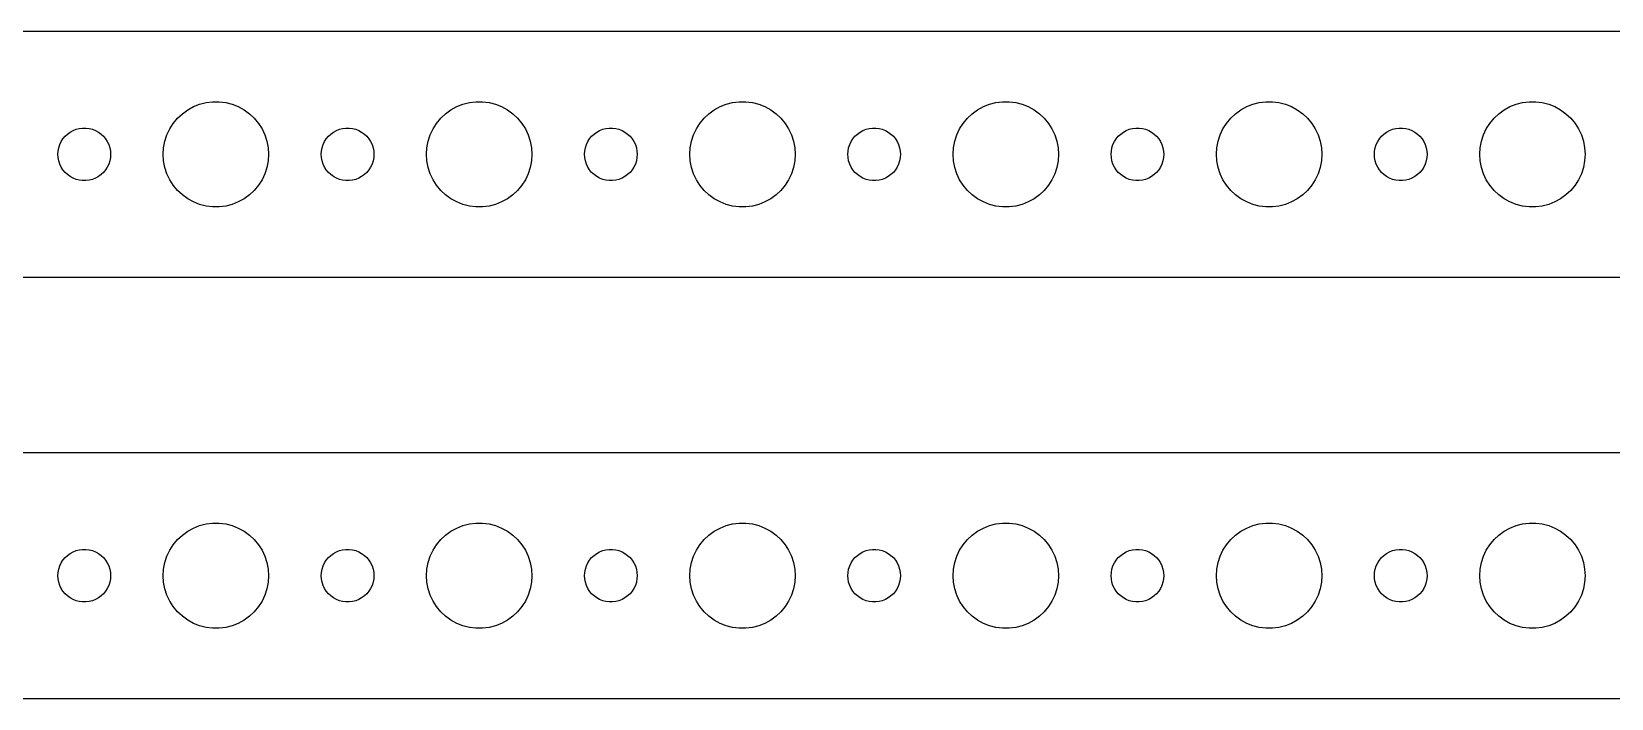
# Model space of a CAD drawing. Header units: metres. Extents: x -180 to 180, y 17 to 55.
# Drawn here: x -3 to 87, y 17 to 55 of the extents above; entities that cross this region are included whole.
import ezdxf

# ---------------------------------------------------------------- set-up
doc = ezdxf.new("R2010")
doc.units = ezdxf.units.M

msp = doc.modelspace()

# ---------------------------------------------------------------- linework, layer by layer
for p, q in [((174.814, 54.9901), (-174.814, 54.9901)), ((5.58772, 50.3115), (5.89252, 50.533)), ((5.89252, 50.533), (6.22266, 50.7145)), ((6.22266, 50.7145), (6.57294, 50.8532)), ((6.57294, 50.8532), (6.93785, 50.9469)), ((6.93785, 50.9469), (7.31161, 50.9941)), ((7.31161, 50.9941), (7.68837, 50.9941)), ((7.68837, 50.9941), (8.06213, 50.9469)), ((8.06213, 50.9469), (8.42705, 50.8532)), ((8.42705, 50.8532), (8.77733, 50.7145)), ((8.77733, 50.7145), (9.10747, 50.533)), ((9.10747, 50.533), (9.41226, 50.3115)), ((20.5877, 50.3115), (20.8925, 50.533)), ((20.8925, 50.533), (21.2227, 50.7145)), ((21.2227, 50.7145), (21.5729, 50.8532)), ((21.5729, 50.8532), (21.9379, 50.9469)), ((21.9379, 50.9469), (22.3116, 50.9941)), ((22.3116, 50.9941), (22.6884, 50.9941)), ((22.6884, 50.9941), (23.0621, 50.9469)), ((23.0621, 50.9469), (23.427, 50.8532)), ((23.427, 50.8532), (23.7773, 50.7145)), ((23.7773, 50.7145), (24.1075, 50.533)), ((24.1075, 50.533), (24.4123, 50.3115)), ((35.5877, 50.3115), (35.8925, 50.533)), ((35.8925, 50.533), (36.2227, 50.7145)), ((36.2227, 50.7145), (36.5729, 50.8532)), ((36.5729, 50.8532), (36.9379, 50.9469)), ((36.9379, 50.9469), (37.3116, 50.9941)), ((37.3116, 50.9941), (37.6884, 50.9941)), ((37.6884, 50.9941), (38.0621, 50.9469)), ((38.0621, 50.9469), (38.427, 50.8532)), ((38.427, 50.8532), (38.7773, 50.7145)), ((38.7773, 50.7145), (39.1075, 50.533)), ((39.1075, 50.533), (39.4123, 50.3115)), ((50.5877, 50.3115), (50.8925, 50.533)), ((50.8925, 50.533), (51.2227, 50.7145)), ((51.2227, 50.7145), (51.5729, 50.8532)), ((51.5729, 50.8532), (51.9379, 50.9469)), ((51.9379, 50.9469), (52.3116, 50.9941)), ((52.3116, 50.9941), (52.6884, 50.9941)), ((52.6884, 50.9941), (53.0621, 50.9469)), ((53.0621, 50.9469), (53.427, 50.8532)), ((53.427, 50.8532), (53.7773, 50.7145)), ((53.7773, 50.7145), (54.1075, 50.533)), ((54.1075, 50.533), (54.4123, 50.3115)), ((65.5877, 50.3115), (65.8925, 50.533)), ((65.8925, 50.533), (66.2227, 50.7145)), ((66.2227, 50.7145), (66.573, 50.8532)), ((66.573, 50.8532), (66.9379, 50.9469)), ((66.9379, 50.9469), (67.3116, 50.9941)), ((67.3116, 50.9941), (67.6884, 50.9941)), ((67.6884, 50.9941), (68.0621, 50.9469)), ((68.0621, 50.9469), (68.427, 50.8532)), ((68.427, 50.8532), (68.7773, 50.7145)), ((68.7773, 50.7145), (69.1075, 50.533)), ((69.1075, 50.533), (69.4123, 50.3115)), ((80.5877, 50.3115), (80.8925, 50.533)), ((80.8925, 50.533), (81.2227, 50.7145)), ((81.2227, 50.7145), (81.573, 50.8532)), ((81.573, 50.8532), (81.9379, 50.9469)), ((81.9379, 50.9469), (82.3116, 50.9941)), ((82.3116, 50.9941), (82.6884, 50.9941)), ((82.6884, 50.9941), (83.0621, 50.9469)), ((83.0621, 50.9469), (83.427, 50.8532)), ((83.427, 50.8532), (83.7773, 50.7145)), ((83.7773, 50.7145), (84.1075, 50.533)), ((84.1075, 50.533), (84.4123, 50.3115)), ((4.87108, 49.4453), (5.07294, 49.7634)), ((5.07294, 49.7634), (5.31308, 50.0536)), ((5.31308, 50.0536), (5.58772, 50.3115)), ((9.41226, 50.3115), (9.6869, 50.0536)), ((9.6869, 50.0536), (9.92705, 49.7634)), ((9.92705, 49.7634), (10.1289, 49.4453)), ((19.8711, 49.4453), (20.0729, 49.7634)), ((20.0729, 49.7634), (20.3131, 50.0536)), ((20.3131, 50.0536), (20.5877, 50.3115)), ((24.4123, 50.3115), (24.6869, 50.0536)), ((24.6869, 50.0536), (24.927, 49.7634)), ((24.927, 49.7634), (25.1289, 49.4453)), ((34.8711, 49.4453), (35.0729, 49.7634)), ((35.0729, 49.7634), (35.3131, 50.0536)), ((35.3131, 50.0536), (35.5877, 50.3115)), ((39.4123, 50.3115), (39.6869, 50.0536)), ((39.6869, 50.0536), (39.927, 49.7634)), ((39.927, 49.7634), (40.1289, 49.4453)), ((49.8711, 49.4453), (50.0729, 49.7634)), ((50.0729, 49.7634), (50.3131, 50.0536)), ((50.3131, 50.0536), (50.5877, 50.3115)), ((54.4123, 50.3115), (54.6869, 50.0536)), ((54.6869, 50.0536), (54.927, 49.7634)), ((54.927, 49.7634), (55.1289, 49.4453)), ((64.8711, 49.4453), (65.073, 49.7634)), ((65.073, 49.7634), (65.3131, 50.0536)), ((65.3131, 50.0536), (65.5877, 50.3115)), ((69.4123, 50.3115), (69.6869, 50.0536)), ((69.6869, 50.0536), (69.927, 49.7634)), ((69.927, 49.7634), (70.1289, 49.4453)), ((79.8711, 49.4453), (80.073, 49.7634)), ((80.073, 49.7634), (80.3131, 50.0536)), ((80.3131, 50.0536), (80.5877, 50.3115)), ((84.4123, 50.3115), (84.6869, 50.0536)), ((84.6869, 50.0536), (84.927, 49.7634)), ((84.927, 49.7634), (85.1289, 49.4453)), ((-1.39465, 48.5522), (-1.31445, 48.7226)), ((-1.31445, 48.7226), (-1.21352, 48.8817)), ((-1.21352, 48.8817), (-1.09344, 49.0268)), ((-1.09344, 49.0268), (-0.95613, 49.1558)), ((-0.95613, 49.1558), (-0.80373, 49.2665)), ((-0.80373, 49.2665), (-0.63866, 49.3572)), ((-0.63866, 49.3572), (-0.46352, 49.4266)), ((-0.46352, 49.4266), (-0.28107, 49.4734)), ((-0.28107, 49.4734), (-0.09418, 49.497)), ((-0.09418, 49.497), (0.09418, 49.497)), ((0.09418, 49.497), (0.28107, 49.4734)), ((0.28107, 49.4734), (0.46352, 49.4266)), ((0.46352, 49.4266), (0.63866, 49.3572)), ((0.63866, 49.3572), (0.80373, 49.2665)), ((0.80373, 49.2665), (0.95613, 49.1558)), ((0.95613, 49.1558), (1.09344, 49.0268)), ((1.09344, 49.0268), (1.21352, 48.8817)), ((1.21352, 48.8817), (1.31445, 48.7226)), ((1.31445, 48.7226), (1.39465, 48.5522)), ((4.52365, 48.376), (4.59424, 48.7461)), ((4.59424, 48.7461), (4.71066, 49.1044)), ((4.71066, 49.1044), (4.87108, 49.4453)), ((10.1289, 49.4453), (10.2893, 49.1044)), ((10.2893, 49.1044), (10.4057, 48.7461)), ((10.4057, 48.7461), (10.4763, 48.376)), ((13.6053, 48.5522), (13.6855, 48.7226)), ((13.6855, 48.7226), (13.7865, 48.8817)), ((13.7865, 48.8817), (13.9065, 49.0268)), ((13.9065, 49.0268), (14.0439, 49.1558)), ((14.0439, 49.1558), (14.1963, 49.2665)), ((14.1963, 49.2665), (14.3613, 49.3572)), ((14.3613, 49.3572), (14.5365, 49.4266)), ((14.5365, 49.4266), (14.7189, 49.4734)), ((14.7189, 49.4734), (14.9058, 49.497)), ((14.9058, 49.497), (15.0942, 49.497)), ((15.0942, 49.497), (15.2811, 49.4734)), ((15.2811, 49.4734), (15.4635, 49.4266)), ((15.4635, 49.4266), (15.6387, 49.3572)), ((15.6387, 49.3572), (15.8037, 49.2665)), ((15.8037, 49.2665), (15.9561, 49.1558)), ((15.9561, 49.1558), (16.0934, 49.0268)), ((16.0934, 49.0268), (16.2135, 48.8817)), ((16.2135, 48.8817), (16.3145, 48.7226)), ((16.3145, 48.7226), (16.3947, 48.5522)), ((19.5237, 48.376), (19.5942, 48.7461)), ((19.5942, 48.7461), (19.7107, 49.1044)), ((19.7107, 49.1044), (19.8711, 49.4453)), ((25.1289, 49.4453), (25.2893, 49.1044)), ((25.2893, 49.1044), (25.4057, 48.7461)), ((25.4057, 48.7461), (25.4763, 48.376)), ((28.6053, 48.5522), (28.6855, 48.7226)), ((28.6855, 48.7226), (28.7865, 48.8817)), ((28.7865, 48.8817), (28.9065, 49.0268)), ((28.9065, 49.0268), (29.0439, 49.1558)), ((29.0439, 49.1558), (29.1963, 49.2665)), ((29.1963, 49.2665), (29.3613, 49.3572)), ((29.3613, 49.3572), (29.5365, 49.4266)), ((29.5365, 49.4266), (29.7189, 49.4734)), ((29.7189, 49.4734), (29.9058, 49.497)), ((29.9058, 49.497), (30.0942, 49.497)), ((30.0942, 49.497), (30.2811, 49.4734)), ((30.2811, 49.4734), (30.4635, 49.4266)), ((30.4635, 49.4266), (30.6387, 49.3572)), ((30.6387, 49.3572), (30.8037, 49.2665)), ((30.8037, 49.2665), (30.9561, 49.1558)), ((30.9561, 49.1558), (31.0934, 49.0268)), ((31.0934, 49.0268), (31.2135, 48.8817)), ((31.2135, 48.8817), (31.3145, 48.7226)), ((31.3145, 48.7226), (31.3947, 48.5522)), ((34.5237, 48.376), (34.5942, 48.7461)), ((34.5942, 48.7461), (34.7107, 49.1044)), ((34.7107, 49.1044), (34.8711, 49.4453)), ((40.1289, 49.4453), (40.2893, 49.1044)), ((40.2893, 49.1044), (40.4057, 48.7461)), ((40.4057, 48.7461), (40.4763, 48.376)), ((43.6053, 48.5522), (43.6855, 48.7226)), ((43.6855, 48.7226), (43.7865, 48.8817)), ((43.7865, 48.8817), (43.9065, 49.0268)), ((43.9065, 49.0268), (44.0439, 49.1558)), ((44.0439, 49.1558), (44.1963, 49.2665)), ((44.1963, 49.2665), (44.3613, 49.3572)), ((44.3613, 49.3572), (44.5365, 49.4266)), ((44.5365, 49.4266), (44.7189, 49.4734)), ((44.7189, 49.4734), (44.9058, 49.497)), ((44.9058, 49.497), (45.0942, 49.497)), ((45.0942, 49.497), (45.2811, 49.4734)), ((45.2811, 49.4734), (45.4635, 49.4266)), ((45.4635, 49.4266), (45.6387, 49.3572)), ((45.6387, 49.3572), (45.8037, 49.2665)), ((45.8037, 49.2665), (45.9561, 49.1558)), ((45.9561, 49.1558), (46.0934, 49.0268)), ((46.0934, 49.0268), (46.2135, 48.8817)), ((46.2135, 48.8817), (46.3145, 48.7226)), ((46.3145, 48.7226), (46.3947, 48.5522)), ((49.5237, 48.376), (49.5942, 48.7461)), ((49.5942, 48.7461), (49.7107, 49.1044)), ((49.7107, 49.1044), (49.8711, 49.4453)), ((55.1289, 49.4453), (55.2893, 49.1044)), ((55.2893, 49.1044), (55.4057, 48.7461)), ((55.4057, 48.7461), (55.4763, 48.376)), ((58.6053, 48.5522), (58.6855, 48.7226)), ((58.6855, 48.7226), (58.7865, 48.8817)), ((58.7865, 48.8817), (58.9065, 49.0268)), ((58.9065, 49.0268), (59.0439, 49.1558)), ((59.0439, 49.1558), (59.1963, 49.2665)), ((59.1963, 49.2665), (59.3613, 49.3572)), ((59.3613, 49.3572), (59.5365, 49.4266)), ((59.5365, 49.4266), (59.7189, 49.4734)), ((59.7189, 49.4734), (59.9058, 49.497)), ((59.9058, 49.497), (60.0942, 49.497)), ((60.0942, 49.497), (60.2811, 49.4734)), ((60.2811, 49.4734), (60.4635, 49.4266)), ((60.4635, 49.4266), (60.6387, 49.3572)), ((60.6387, 49.3572), (60.8037, 49.2665)), ((60.8037, 49.2665), (60.9561, 49.1558)), ((60.9561, 49.1558), (61.0934, 49.0268)), ((61.0934, 49.0268), (61.2135, 48.8817)), ((61.2135, 48.8817), (61.3145, 48.7226)), ((61.3145, 48.7226), (61.3947, 48.5522)), ((64.5237, 48.376), (64.5943, 48.7461)), ((64.5943, 48.7461), (64.7107, 49.1044)), ((64.7107, 49.1044), (64.8711, 49.4453)), ((70.1289, 49.4453), (70.2893, 49.1044)), ((70.2893, 49.1044), (70.4057, 48.7461)), ((70.4057, 48.7461), (70.4763, 48.376)), ((73.6053, 48.5522), (73.6855, 48.7226)), ((73.6855, 48.7226), (73.7865, 48.8817)), ((73.7865, 48.8817), (73.9065, 49.0268)), ((73.9065, 49.0268), (74.0439, 49.1558)), ((74.0439, 49.1558), (74.1963, 49.2665)), ((74.1963, 49.2665), (74.3613, 49.3572)), ((74.3613, 49.3572), (74.5365, 49.4266)), ((74.5365, 49.4266), (74.7189, 49.4734)), ((74.7189, 49.4734), (74.9058, 49.497)), ((74.9058, 49.497), (75.0942, 49.497)), ((75.0942, 49.497), (75.2811, 49.4734)), ((75.2811, 49.4734), (75.4635, 49.4266)), ((75.4635, 49.4266), (75.6387, 49.3572)), ((75.6387, 49.3572), (75.8037, 49.2665)), ((75.8037, 49.2665), (75.9561, 49.1558)), ((75.9561, 49.1558), (76.0934, 49.0268)), ((76.0934, 49.0268), (76.2135, 48.8817)), ((76.2135, 48.8817), (76.3145, 48.7226)), ((76.3145, 48.7226), (76.3947, 48.5522)), ((79.5237, 48.376), (79.5943, 48.7461)), ((79.5943, 48.7461), (79.7107, 49.1044)), ((79.7107, 49.1044), (79.8711, 49.4453)), ((85.1289, 49.4453), (85.2893, 49.1044)), ((85.2893, 49.1044), (85.4057, 48.7461)), ((85.4057, 48.7461), (85.4763, 48.376)), ((-1.5, 48), (-1.48816, 48.188)), ((-1.48816, 47.812), (-1.5, 48)), ((-1.48816, 48.188), (-1.45287, 48.373)), ((-1.45287, 47.627), (-1.48816, 47.812)), ((-1.45287, 48.373), (-1.39465, 48.5522)), ((1.39465, 48.5522), (1.45287, 48.373)), ((1.45287, 48.373), (1.48816, 48.188)), ((1.48816, 47.812), (1.45287, 47.627)), ((1.48816, 48.188), (1.5, 48)), ((1.5, 48), (1.48816, 47.812)), ((4.5, 48), (4.52365, 48.376)), ((4.52365, 47.624), (4.5, 48)), ((10.4763, 48.376), (10.5, 48)), ((10.5, 48), (10.4763, 47.624)), ((13.5, 48), (13.5118, 48.188)), ((13.5118, 47.812), (13.5, 48)), ((13.5118, 48.188), (13.5471, 48.373)), ((13.5471, 47.627), (13.5118, 47.812)), ((13.5471, 48.373), (13.6053, 48.5522)), ((16.3947, 48.5522), (16.4529, 48.373)), ((16.4529, 48.373), (16.4882, 48.188)), ((16.4882, 47.812), (16.4529, 47.627)), ((16.4882, 48.188), (16.5, 48)), ((16.5, 48), (16.4882, 47.812)), ((19.5, 48), (19.5237, 48.376)), ((19.5237, 47.624), (19.5, 48)), ((25.4763, 48.376), (25.5, 48)), ((25.5, 48), (25.4763, 47.624)), ((28.5, 48), (28.5118, 48.188)), ((28.5118, 47.812), (28.5, 48)), ((28.5118, 48.188), (28.5471, 48.373)), ((28.5471, 47.627), (28.5118, 47.812)), ((28.5471, 48.373), (28.6053, 48.5522)), ((31.3947, 48.5522), (31.4529, 48.373)), ((31.4529, 48.373), (31.4882, 48.188)), ((31.4882, 47.812), (31.4529, 47.627)), ((31.4882, 48.188), (31.5, 48)), ((31.5, 48), (31.4882, 47.812)), ((34.5, 48), (34.5237, 48.376)), ((34.5237, 47.624), (34.5, 48)), ((40.4763, 48.376), (40.5, 48)), ((40.5, 48), (40.4763, 47.624)), ((43.5, 48), (43.5118, 48.188)), ((43.5118, 47.812), (43.5, 48)), ((43.5118, 48.188), (43.5471, 48.373)), ((43.5471, 47.627), (43.5118, 47.812)), ((43.5471, 48.373), (43.6053, 48.5522)), ((46.3947, 48.5522), (46.4529, 48.373)), ((46.4529, 48.373), (46.4882, 48.188)), ((46.4882, 47.812), (46.4529, 47.627)), ((46.4882, 48.188), (46.5, 48)), ((46.5, 48), (46.4882, 47.812)), ((49.5, 48), (49.5237, 48.376)), ((49.5237, 47.624), (49.5, 48)), ((55.4763, 48.376), (55.5, 48)), ((55.5, 48), (55.4763, 47.624)), ((58.5, 48), (58.5118, 48.188)), ((58.5118, 47.812), (58.5, 48)), ((58.5118, 48.188), (58.5471, 48.373)), ((58.5471, 47.627), (58.5118, 47.812)), ((58.5471, 48.373), (58.6053, 48.5522)), ((61.3947, 48.5522), (61.4529, 48.373)), ((61.4529, 48.373), (61.4882, 48.188)), ((61.4882, 47.812), (61.4529, 47.627)), ((61.4882, 48.188), (61.5, 48)), ((61.5, 48), (61.4882, 47.812)), ((64.5, 48), (64.5237, 48.376)), ((64.5237, 47.624), (64.5, 48)), ((70.4763, 48.376), (70.5, 48)), ((70.5, 48), (70.4763, 47.624)), ((73.5, 48), (73.5118, 48.188)), ((73.5118, 47.812), (73.5, 48)), ((73.5118, 48.188), (73.5471, 48.373)), ((73.5471, 47.627), (73.5118, 47.812)), ((73.5471, 48.373), (73.6053, 48.5522)), ((76.3947, 48.5522), (76.4529, 48.373)), ((76.4529, 48.373), (76.4882, 48.188)), ((76.4882, 47.812), (76.4529, 47.627)), ((76.4882, 48.188), (76.5, 48)), ((76.5, 48), (76.4882, 47.812)), ((79.5, 48), (79.5237, 48.376)), ((79.5237, 47.624), (79.5, 48)), ((85.4763, 48.376), (85.5, 48)), ((85.5, 48), (85.4763, 47.624)), ((-1.39465, 47.4478), (-1.45287, 47.627)), ((-1.31445, 47.2774), (-1.39465, 47.4478)), ((-1.21352, 47.1183), (-1.31445, 47.2774)), ((-1.09344, 46.9732), (-1.21352, 47.1183)), ((-0.95613, 46.8442), (-1.09344, 46.9732)), ((-0.80373, 46.7335), (-0.95613, 46.8442)), ((0.95613, 46.8442), (0.80373, 46.7335)), ((1.09344, 46.9732), (0.95613, 46.8442)), ((1.21352, 47.1183), (1.09344, 46.9732)), ((1.31445, 47.2774), (1.21352, 47.1183)), ((1.39465, 47.4478), (1.31445, 47.2774)), ((1.45287, 47.627), (1.39465, 47.4478)), ((4.59424, 47.2539), (4.52365, 47.624)), ((4.71066, 46.8956), (4.59424, 47.2539)), ((4.87108, 46.5547), (4.71066, 46.8956)), ((10.2893, 46.8956), (10.1289, 46.5547)), ((10.4057, 47.2539), (10.2893, 46.8956)), ((10.4763, 47.624), (10.4057, 47.2539)), ((13.6053, 47.4478), (13.5471, 47.627)), ((13.6855, 47.2774), (13.6053, 47.4478)), ((13.7865, 47.1183), (13.6855, 47.2774)), ((13.9065, 46.9732), (13.7865, 47.1183)), ((14.0439, 46.8442), (13.9065, 46.9732)), ((14.1963, 46.7335), (14.0439, 46.8442)), ((15.9561, 46.8442), (15.8037, 46.7335)), ((16.0934, 46.9732), (15.9561, 46.8442)), ((16.2135, 47.1183), (16.0934, 46.9732)), ((16.3145, 47.2774), (16.2135, 47.1183)), ((16.3947, 47.4478), (16.3145, 47.2774)), ((16.4529, 47.627), (16.3947, 47.4478)), ((19.5942, 47.2539), (19.5237, 47.624)), ((19.7107, 46.8956), (19.5942, 47.2539)), ((19.8711, 46.5547), (19.7107, 46.8956)), ((25.2893, 46.8956), (25.1289, 46.5547)), ((25.4057, 47.2539), (25.2893, 46.8956)), ((25.4763, 47.624), (25.4057, 47.2539)), ((28.6053, 47.4478), (28.5471, 47.627)), ((28.6855, 47.2774), (28.6053, 47.4478)), ((28.7865, 47.1183), (28.6855, 47.2774)), ((28.9065, 46.9732), (28.7865, 47.1183)), ((29.0439, 46.8442), (28.9065, 46.9732)), ((29.1963, 46.7335), (29.0439, 46.8442)), ((30.9561, 46.8442), (30.8037, 46.7335)), ((31.0934, 46.9732), (30.9561, 46.8442)), ((31.2135, 47.1183), (31.0934, 46.9732)), ((31.3145, 47.2774), (31.2135, 47.1183)), ((31.3947, 47.4478), (31.3145, 47.2774)), ((31.4529, 47.627), (31.3947, 47.4478)), ((34.5942, 47.2539), (34.5237, 47.624)), ((34.7107, 46.8956), (34.5942, 47.2539)), ((34.8711, 46.5547), (34.7107, 46.8956)), ((40.2893, 46.8956), (40.1289, 46.5547)), ((40.4057, 47.2539), (40.2893, 46.8956)), ((40.4763, 47.624), (40.4057, 47.2539)), ((43.6053, 47.4478), (43.5471, 47.627)), ((43.6855, 47.2774), (43.6053, 47.4478)), ((43.7865, 47.1183), (43.6855, 47.2774)), ((43.9065, 46.9732), (43.7865, 47.1183)), ((44.0439, 46.8442), (43.9065, 46.9732)), ((44.1963, 46.7335), (44.0439, 46.8442)), ((45.9561, 46.8442), (45.8037, 46.7335)), ((46.0934, 46.9732), (45.9561, 46.8442)), ((46.2135, 47.1183), (46.0934, 46.9732)), ((46.3145, 47.2774), (46.2135, 47.1183)), ((46.3947, 47.4478), (46.3145, 47.2774)), ((46.4529, 47.627), (46.3947, 47.4478)), ((49.5942, 47.2539), (49.5237, 47.624)), ((49.7107, 46.8956), (49.5942, 47.2539)), ((49.8711, 46.5547), (49.7107, 46.8956)), ((55.2893, 46.8956), (55.1289, 46.5547)), ((55.4057, 47.2539), (55.2893, 46.8956)), ((55.4763, 47.624), (55.4057, 47.2539)), ((58.6053, 47.4478), (58.5471, 47.627)), ((58.6855, 47.2774), (58.6053, 47.4478)), ((58.7865, 47.1183), (58.6855, 47.2774)), ((58.9065, 46.9732), (58.7865, 47.1183)), ((59.0439, 46.8442), (58.9065, 46.9732)), ((59.1963, 46.7335), (59.0439, 46.8442)), ((60.9561, 46.8442), (60.8037, 46.7335)), ((61.0934, 46.9732), (60.9561, 46.8442)), ((61.2135, 47.1183), (61.0934, 46.9732)), ((61.3145, 47.2774), (61.2135, 47.1183)), ((61.3947, 47.4478), (61.3145, 47.2774)), ((61.4529, 47.627), (61.3947, 47.4478)), ((64.5943, 47.2539), (64.5237, 47.624)), ((64.7107, 46.8956), (64.5943, 47.2539)), ((64.8711, 46.5547), (64.7107, 46.8956)), ((70.2893, 46.8956), (70.1289, 46.5547)), ((70.4057, 47.2539), (70.2893, 46.8956)), ((70.4763, 47.624), (70.4057, 47.2539)), ((73.6053, 47.4478), (73.5471, 47.627)), ((73.6855, 47.2774), (73.6053, 47.4478)), ((73.7865, 47.1183), (73.6855, 47.2774)), ((73.9065, 46.9732), (73.7865, 47.1183)), ((74.0439, 46.8442), (73.9065, 46.9732)), ((74.1963, 46.7335), (74.0439, 46.8442)), ((75.9561, 46.8442), (75.8037, 46.7335)), ((76.0934, 46.9732), (75.9561, 46.8442)), ((76.2135, 47.1183), (76.0934, 46.9732)), ((76.3145, 47.2774), (76.2135, 47.1183)), ((76.3947, 47.4478), (76.3145, 47.2774)), ((76.4529, 47.627), (76.3947, 47.4478)), ((79.5943, 47.2539), (79.5237, 47.624)), ((79.7107, 46.8956), (79.5943, 47.2539)), ((79.8711, 46.5547), (79.7107, 46.8956)), ((85.2893, 46.8956), (85.1289, 46.5547)), ((85.4057, 47.2539), (85.2893, 46.8956)), ((85.4763, 47.624), (85.4057, 47.2539)), ((-0.63866, 46.6428), (-0.80373, 46.7335)), ((-0.46352, 46.5734), (-0.63866, 46.6428)), ((-0.28107, 46.5266), (-0.46352, 46.5734)), ((-0.09418, 46.503), (-0.28107, 46.5266)), ((0.09418, 46.503), (-0.09418, 46.503)), ((0.28107, 46.5266), (0.09418, 46.503)), ((0.46352, 46.5734), (0.28107, 46.5266)), ((0.63866, 46.6428), (0.46352, 46.5734)), ((0.80373, 46.7335), (0.63866, 46.6428)), ((5.07294, 46.2366), (4.87108, 46.5547)), ((5.31308, 45.9464), (5.07294, 46.2366)), ((5.58772, 45.6885), (5.31308, 45.9464)), ((9.6869, 45.9464), (9.41226, 45.6885)), ((9.92705, 46.2366), (9.6869, 45.9464)), ((10.1289, 46.5547), (9.92705, 46.2366)), ((14.3613, 46.6428), (14.1963, 46.7335)), ((14.5365, 46.5734), (14.3613, 46.6428)), ((14.7189, 46.5266), (14.5365, 46.5734)), ((14.9058, 46.503), (14.7189, 46.5266)), ((15.0942, 46.503), (14.9058, 46.503)), ((15.2811, 46.5266), (15.0942, 46.503)), ((15.4635, 46.5734), (15.2811, 46.5266)), ((15.6387, 46.6428), (15.4635, 46.5734)), ((15.8037, 46.7335), (15.6387, 46.6428)), ((20.0729, 46.2366), (19.8711, 46.5547)), ((20.3131, 45.9464), (20.0729, 46.2366)), ((20.5877, 45.6885), (20.3131, 45.9464)), ((24.6869, 45.9464), (24.4123, 45.6885)), ((24.927, 46.2366), (24.6869, 45.9464)), ((25.1289, 46.5547), (24.927, 46.2366)), ((29.3613, 46.6428), (29.1963, 46.7335)), ((29.5365, 46.5734), (29.3613, 46.6428)), ((29.7189, 46.5266), (29.5365, 46.5734)), ((29.9058, 46.503), (29.7189, 46.5266)), ((30.0942, 46.503), (29.9058, 46.503)), ((30.2811, 46.5266), (30.0942, 46.503)), ((30.4635, 46.5734), (30.2811, 46.5266)), ((30.6387, 46.6428), (30.4635, 46.5734)), ((30.8037, 46.7335), (30.6387, 46.6428)), ((35.0729, 46.2366), (34.8711, 46.5547)), ((35.3131, 45.9464), (35.0729, 46.2366)), ((35.5877, 45.6885), (35.3131, 45.9464)), ((39.6869, 45.9464), (39.4123, 45.6885)), ((39.927, 46.2366), (39.6869, 45.9464)), ((40.1289, 46.5547), (39.927, 46.2366)), ((44.3613, 46.6428), (44.1963, 46.7335)), ((44.5365, 46.5734), (44.3613, 46.6428)), ((44.7189, 46.5266), (44.5365, 46.5734)), ((44.9058, 46.503), (44.7189, 46.5266)), ((45.0942, 46.503), (44.9058, 46.503)), ((45.2811, 46.5266), (45.0942, 46.503)), ((45.4635, 46.5734), (45.2811, 46.5266)), ((45.6387, 46.6428), (45.4635, 46.5734)), ((45.8037, 46.7335), (45.6387, 46.6428)), ((50.0729, 46.2366), (49.8711, 46.5547)), ((50.3131, 45.9464), (50.0729, 46.2366)), ((50.5877, 45.6885), (50.3131, 45.9464)), ((54.6869, 45.9464), (54.4123, 45.6885)), ((54.927, 46.2366), (54.6869, 45.9464)), ((55.1289, 46.5547), (54.927, 46.2366)), ((59.3613, 46.6428), (59.1963, 46.7335)), ((59.5365, 46.5734), (59.3613, 46.6428)), ((59.7189, 46.5266), (59.5365, 46.5734)), ((59.9058, 46.503), (59.7189, 46.5266)), ((60.0942, 46.503), (59.9058, 46.503)), ((60.2811, 46.5266), (60.0942, 46.503)), ((60.4635, 46.5734), (60.2811, 46.5266)), ((60.6387, 46.6428), (60.4635, 46.5734)), ((60.8037, 46.7335), (60.6387, 46.6428)), ((65.073, 46.2366), (64.8711, 46.5547)), ((65.3131, 45.9464), (65.073, 46.2366)), ((65.5877, 45.6885), (65.3131, 45.9464)), ((69.6869, 45.9464), (69.4123, 45.6885)), ((69.927, 46.2366), (69.6869, 45.9464)), ((70.1289, 46.5547), (69.927, 46.2366)), ((74.3613, 46.6428), (74.1963, 46.7335)), ((74.5365, 46.5734), (74.3613, 46.6428)), ((74.7189, 46.5266), (74.5365, 46.5734)), ((74.9058, 46.503), (74.7189, 46.5266)), ((75.0942, 46.503), (74.9058, 46.503)), ((75.2811, 46.5266), (75.0942, 46.503)), ((75.4635, 46.5734), (75.2811, 46.5266)), ((75.6387, 46.6428), (75.4635, 46.5734)), ((75.8037, 46.7335), (75.6387, 46.6428)), ((80.073, 46.2366), (79.8711, 46.5547)), ((80.3131, 45.9464), (80.073, 46.2366)), ((80.5877, 45.6885), (80.3131, 45.9464)), ((84.6869, 45.9464), (84.4123, 45.6885)), ((84.927, 46.2366), (84.6869, 45.9464)), ((85.1289, 46.5547), (84.927, 46.2366)), ((5.89252, 45.467), (5.58772, 45.6885)), ((6.22266, 45.2855), (5.89252, 45.467)), ((6.57294, 45.1468), (6.22266, 45.2855)), ((6.93785, 45.0531), (6.57294, 45.1468)), ((7.31161, 45.0059), (6.93785, 45.0531)), ((7.68837, 45.0059), (7.31161, 45.0059)), ((8.06213, 45.0531), (7.68837, 45.0059)), ((8.42705, 45.1468), (8.06213, 45.0531)), ((8.77733, 45.2855), (8.42705, 45.1468)), ((9.10747, 45.467), (8.77733, 45.2855)), ((9.41226, 45.6885), (9.10747, 45.467)), ((20.8925, 45.467), (20.5877, 45.6885)), ((21.2227, 45.2855), (20.8925, 45.467)), ((21.5729, 45.1468), (21.2227, 45.2855)), ((21.9379, 45.0531), (21.5729, 45.1468)), ((22.3116, 45.0059), (21.9379, 45.0531)), ((22.6884, 45.0059), (22.3116, 45.0059)), ((23.0621, 45.0531), (22.6884, 45.0059)), ((23.427, 45.1468), (23.0621, 45.0531)), ((23.7773, 45.2855), (23.427, 45.1468)), ((24.1075, 45.467), (23.7773, 45.2855)), ((24.4123, 45.6885), (24.1075, 45.467)), ((35.8925, 45.467), (35.5877, 45.6885)), ((36.2227, 45.2855), (35.8925, 45.467)), ((36.5729, 45.1468), (36.2227, 45.2855)), ((36.9379, 45.0531), (36.5729, 45.1468)), ((37.3116, 45.0059), (36.9379, 45.0531)), ((37.6884, 45.0059), (37.3116, 45.0059)), ((38.0621, 45.0531), (37.6884, 45.0059)), ((38.427, 45.1468), (38.0621, 45.0531)), ((38.7773, 45.2855), (38.427, 45.1468)), ((39.1075, 45.467), (38.7773, 45.2855)), ((39.4123, 45.6885), (39.1075, 45.467)), ((50.8925, 45.467), (50.5877, 45.6885)), ((51.2227, 45.2855), (50.8925, 45.467)), ((51.5729, 45.1468), (51.2227, 45.2855)), ((51.9379, 45.0531), (51.5729, 45.1468)), ((52.3116, 45.0059), (51.9379, 45.0531)), ((52.6884, 45.0059), (52.3116, 45.0059)), ((53.0621, 45.0531), (52.6884, 45.0059)), ((53.427, 45.1468), (53.0621, 45.0531)), ((53.7773, 45.2855), (53.427, 45.1468)), ((54.1075, 45.467), (53.7773, 45.2855)), ((54.4123, 45.6885), (54.1075, 45.467)), ((65.8925, 45.467), (65.5877, 45.6885)), ((66.2227, 45.2855), (65.8925, 45.467)), ((66.573, 45.1468), (66.2227, 45.2855)), ((66.9379, 45.0531), (66.573, 45.1468)), ((67.3116, 45.0059), (66.9379, 45.0531)), ((67.6884, 45.0059), (67.3116, 45.0059)), ((68.0621, 45.0531), (67.6884, 45.0059)), ((68.427, 45.1468), (68.0621, 45.0531)), ((68.7773, 45.2855), (68.427, 45.1468)), ((69.1075, 45.467), (68.7773, 45.2855)), ((69.4123, 45.6885), (69.1075, 45.467)), ((80.8925, 45.467), (80.5877, 45.6885)), ((81.2227, 45.2855), (80.8925, 45.467)), ((81.573, 45.1468), (81.2227, 45.2855)), ((81.9379, 45.0531), (81.573, 45.1468)), ((82.3116, 45.0059), (81.9379, 45.0531)), ((82.6884, 45.0059), (82.3116, 45.0059)), ((83.0621, 45.0531), (82.6884, 45.0059)), ((83.427, 45.1468), (83.0621, 45.0531)), ((83.7773, 45.2855), (83.427, 45.1468)), ((84.1075, 45.467), (83.7773, 45.2855)), ((84.4123, 45.6885), (84.1075, 45.467)), ((-174.814, 41.0099), (174.814, 41.0099)), ((174.814, 30.9901), (-174.814, 30.9901)), ((5.31308, 26.0536), (5.58772, 26.3115)), ((5.58772, 26.3115), (5.89252, 26.533)), ((5.89252, 26.533), (6.22266, 26.7145)), ((6.22266, 26.7145), (6.57294, 26.8532)), ((6.57294, 26.8532), (6.93785, 26.9469)), ((6.93785, 26.9469), (7.31161, 26.9941)), ((7.31161, 26.9941), (7.68837, 26.9941)), ((7.68837, 26.9941), (8.06213, 26.9469)), ((8.06213, 26.9469), (8.42705, 26.8532)), ((8.42705, 26.8532), (8.77733, 26.7145)), ((8.77733, 26.7145), (9.10747, 26.533)), ((9.10747, 26.533), (9.41226, 26.3115)), ((9.41226, 26.3115), (9.6869, 26.0536)), ((20.3131, 26.0536), (20.5877, 26.3115)), ((20.5877, 26.3115), (20.8925, 26.533)), ((20.8925, 26.533), (21.2227, 26.7145)), ((21.2227, 26.7145), (21.5729, 26.8532)), ((21.5729, 26.8532), (21.9379, 26.9469)), ((21.9379, 26.9469), (22.3116, 26.9941)), ((22.3116, 26.9941), (22.6884, 26.9941)), ((22.6884, 26.9941), (23.0621, 26.9469)), ((23.0621, 26.9469), (23.427, 26.8532)), ((23.427, 26.8532), (23.7773, 26.7145)), ((23.7773, 26.7145), (24.1075, 26.533)), ((24.1075, 26.533), (24.4123, 26.3115)), ((24.4123, 26.3115), (24.6869, 26.0536)), ((35.3131, 26.0536), (35.5877, 26.3115)), ((35.5877, 26.3115), (35.8925, 26.533)), ((35.8925, 26.533), (36.2227, 26.7145)), ((36.2227, 26.7145), (36.5729, 26.8532)), ((36.5729, 26.8532), (36.9379, 26.9469)), ((36.9379, 26.9469), (37.3116, 26.9941)), ((37.3116, 26.9941), (37.6884, 26.9941)), ((37.6884, 26.9941), (38.0621, 26.9469)), ((38.0621, 26.9469), (38.427, 26.8532)), ((38.427, 26.8532), (38.7773, 26.7145)), ((38.7773, 26.7145), (39.1075, 26.533)), ((39.1075, 26.533), (39.4123, 26.3115)), ((39.4123, 26.3115), (39.6869, 26.0536)), ((50.3131, 26.0536), (50.5877, 26.3115)), ((50.5877, 26.3115), (50.8925, 26.533)), ((50.8925, 26.533), (51.2227, 26.7145)), ((51.2227, 26.7145), (51.5729, 26.8532)), ((51.5729, 26.8532), (51.9379, 26.9469)), ((51.9379, 26.9469), (52.3116, 26.9941)), ((52.3116, 26.9941), (52.6884, 26.9941)), ((52.6884, 26.9941), (53.0621, 26.9469)), ((53.0621, 26.9469), (53.427, 26.8532)), ((53.427, 26.8532), (53.7773, 26.7145)), ((53.7773, 26.7145), (54.1075, 26.533)), ((54.1075, 26.533), (54.4123, 26.3115)), ((54.4123, 26.3115), (54.6869, 26.0536)), ((65.3131, 26.0536), (65.5877, 26.3115)), ((65.5877, 26.3115), (65.8925, 26.533)), ((65.8925, 26.533), (66.2227, 26.7145)), ((66.2227, 26.7145), (66.573, 26.8532)), ((66.573, 26.8532), (66.9379, 26.9469)), ((66.9379, 26.9469), (67.3116, 26.9941)), ((67.3116, 26.9941), (67.6884, 26.9941)), ((67.6884, 26.9941), (68.0621, 26.9469)), ((68.0621, 26.9469), (68.427, 26.8532)), ((68.427, 26.8532), (68.7773, 26.7145)), ((68.7773, 26.7145), (69.1075, 26.533)), ((69.1075, 26.533), (69.4123, 26.3115)), ((69.4123, 26.3115), (69.6869, 26.0536)), ((80.3131, 26.0536), (80.5877, 26.3115)), ((80.5877, 26.3115), (80.8925, 26.533)), ((80.8925, 26.533), (81.2227, 26.7145)), ((81.2227, 26.7145), (81.573, 26.8532)), ((81.573, 26.8532), (81.9379, 26.9469)), ((81.9379, 26.9469), (82.3116, 26.9941)), ((82.3116, 26.9941), (82.6884, 26.9941)), ((82.6884, 26.9941), (83.0621, 26.9469)), ((83.0621, 26.9469), (83.427, 26.8532)), ((83.427, 26.8532), (83.7773, 26.7145)), ((83.7773, 26.7145), (84.1075, 26.533)), ((84.1075, 26.533), (84.4123, 26.3115)), ((84.4123, 26.3115), (84.6869, 26.0536)), ((-0.95613, 25.1558), (-0.80373, 25.2665)), ((-0.80373, 25.2665), (-0.63866, 25.3572)), ((-0.63866, 25.3572), (-0.46352, 25.4266)), ((-0.46352, 25.4266), (-0.28107, 25.4734)), ((-0.28107, 25.4734), (-0.09418, 25.497)), ((-0.09418, 25.497), (0.09418, 25.497)), ((0.09418, 25.497), (0.28107, 25.4734)), ((0.28107, 25.4734), (0.46352, 25.4266)), ((0.46352, 25.4266), (0.63866, 25.3572)), ((0.63866, 25.3572), (0.80373, 25.2665)), ((0.80373, 25.2665), (0.95613, 25.1558)), ((4.71066, 25.1044), (4.87108, 25.4453)), ((4.87108, 25.4453), (5.07294, 25.7634)), ((5.07294, 25.7634), (5.31308, 26.0536)), ((9.6869, 26.0536), (9.92705, 25.7634)), ((9.92705, 25.7634), (10.1289, 25.4453)), ((10.1289, 25.4453), (10.2893, 25.1044)), ((14.0439, 25.1558), (14.1963, 25.2665)), ((14.1963, 25.2665), (14.3613, 25.3572)), ((14.3613, 25.3572), (14.5365, 25.4266)), ((14.5365, 25.4266), (14.7189, 25.4734)), ((14.7189, 25.4734), (14.9058, 25.497)), ((14.9058, 25.497), (15.0942, 25.497)), ((15.0942, 25.497), (15.2811, 25.4734)), ((15.2811, 25.4734), (15.4635, 25.4266)), ((15.4635, 25.4266), (15.6387, 25.3572)), ((15.6387, 25.3572), (15.8037, 25.2665)), ((15.8037, 25.2665), (15.9561, 25.1558)), ((19.7107, 25.1044), (19.8711, 25.4453)), ((19.8711, 25.4453), (20.0729, 25.7634)), ((20.0729, 25.7634), (20.3131, 26.0536)), ((24.6869, 26.0536), (24.927, 25.7634)), ((24.927, 25.7634), (25.1289, 25.4453)), ((25.1289, 25.4453), (25.2893, 25.1044)), ((29.0439, 25.1558), (29.1963, 25.2665)), ((29.1963, 25.2665), (29.3613, 25.3572)), ((29.3613, 25.3572), (29.5365, 25.4266)), ((29.5365, 25.4266), (29.7189, 25.4734)), ((29.7189, 25.4734), (29.9058, 25.497)), ((29.9058, 25.497), (30.0942, 25.497)), ((30.0942, 25.497), (30.2811, 25.4734)), ((30.2811, 25.4734), (30.4635, 25.4266)), ((30.4635, 25.4266), (30.6387, 25.3572)), ((30.6387, 25.3572), (30.8037, 25.2665)), ((30.8037, 25.2665), (30.9561, 25.1558)), ((34.7107, 25.1044), (34.8711, 25.4453)), ((34.8711, 25.4453), (35.0729, 25.7634)), ((35.0729, 25.7634), (35.3131, 26.0536)), ((39.6869, 26.0536), (39.927, 25.7634)), ((39.927, 25.7634), (40.1289, 25.4453)), ((40.1289, 25.4453), (40.2893, 25.1044)), ((44.0439, 25.1558), (44.1963, 25.2665)), ((44.1963, 25.2665), (44.3613, 25.3572)), ((44.3613, 25.3572), (44.5365, 25.4266)), ((44.5365, 25.4266), (44.7189, 25.4734)), ((44.7189, 25.4734), (44.9058, 25.497)), ((44.9058, 25.497), (45.0942, 25.497)), ((45.0942, 25.497), (45.2811, 25.4734)), ((45.2811, 25.4734), (45.4635, 25.4266)), ((45.4635, 25.4266), (45.6387, 25.3572)), ((45.6387, 25.3572), (45.8037, 25.2665)), ((45.8037, 25.2665), (45.9561, 25.1558)), ((49.7107, 25.1044), (49.8711, 25.4453)), ((49.8711, 25.4453), (50.0729, 25.7634)), ((50.0729, 25.7634), (50.3131, 26.0536)), ((54.6869, 26.0536), (54.927, 25.7634)), ((54.927, 25.7634), (55.1289, 25.4453)), ((55.1289, 25.4453), (55.2893, 25.1044)), ((59.0439, 25.1558), (59.1963, 25.2665)), ((59.1963, 25.2665), (59.3613, 25.3572)), ((59.3613, 25.3572), (59.5365, 25.4266)), ((59.5365, 25.4266), (59.7189, 25.4734)), ((59.7189, 25.4734), (59.9058, 25.497)), ((59.9058, 25.497), (60.0942, 25.497)), ((60.0942, 25.497), (60.2811, 25.4734)), ((60.2811, 25.4734), (60.4635, 25.4266)), ((60.4635, 25.4266), (60.6387, 25.3572)), ((60.6387, 25.3572), (60.8037, 25.2665)), ((60.8037, 25.2665), (60.9561, 25.1558)), ((64.7107, 25.1044), (64.8711, 25.4453)), ((64.8711, 25.4453), (65.073, 25.7634)), ((65.073, 25.7634), (65.3131, 26.0536)), ((69.6869, 26.0536), (69.927, 25.7634)), ((69.927, 25.7634), (70.1289, 25.4453)), ((70.1289, 25.4453), (70.2893, 25.1044)), ((74.0439, 25.1558), (74.1963, 25.2665)), ((74.1963, 25.2665), (74.3613, 25.3572)), ((74.3613, 25.3572), (74.5365, 25.4266)), ((74.5365, 25.4266), (74.7189, 25.4734)), ((74.7189, 25.4734), (74.9058, 25.497)), ((74.9058, 25.497), (75.0942, 25.497)), ((75.0942, 25.497), (75.2811, 25.4734)), ((75.2811, 25.4734), (75.4635, 25.4266)), ((75.4635, 25.4266), (75.6387, 25.3572)), ((75.6387, 25.3572), (75.8037, 25.2665)), ((75.8037, 25.2665), (75.9561, 25.1558)), ((79.7107, 25.1044), (79.8711, 25.4453)), ((79.8711, 25.4453), (80.073, 25.7634)), ((80.073, 25.7634), (80.3131, 26.0536)), ((84.6869, 26.0536), (84.927, 25.7634)), ((84.927, 25.7634), (85.1289, 25.4453)), ((85.1289, 25.4453), (85.2893, 25.1044)), ((-1.48816, 24.188), (-1.45287, 24.373)), ((-1.45287, 24.373), (-1.39465, 24.5522)), ((-1.39465, 24.5522), (-1.31445, 24.7226)), ((-1.31445, 24.7226), (-1.21352, 24.8817)), ((-1.21352, 24.8817), (-1.09344, 25.0268)), ((-1.09344, 25.0268), (-0.95613, 25.1558)), ((0.95613, 25.1558), (1.09344, 25.0268)), ((1.09344, 25.0268), (1.21352, 24.8817)), ((1.21352, 24.8817), (1.31445, 24.7226)), ((1.31445, 24.7226), (1.39465, 24.5522)), ((1.39465, 24.5522), (1.45287, 24.373)), ((1.45287, 24.373), (1.48816, 24.188)), ((4.5, 24), (4.52365, 24.376)), ((4.52365, 24.376), (4.59424, 24.7461)), ((4.59424, 24.7461), (4.71066, 25.1044)), ((10.2893, 25.1044), (10.4057, 24.7461)), ((10.4057, 24.7461), (10.4763, 24.376)), ((10.4763, 24.376), (10.5, 24)), ((13.5118, 24.188), (13.5471, 24.373)), ((13.5471, 24.373), (13.6053, 24.5522)), ((13.6053, 24.5522), (13.6855, 24.7226)), ((13.6855, 24.7226), (13.7865, 24.8817)), ((13.7865, 24.8817), (13.9065, 25.0268)), ((13.9065, 25.0268), (14.0439, 25.1558)), ((15.9561, 25.1558), (16.0934, 25.0268)), ((16.0934, 25.0268), (16.2135, 24.8817)), ((16.2135, 24.8817), (16.3145, 24.7226)), ((16.3145, 24.7226), (16.3947, 24.5522)), ((16.3947, 24.5522), (16.4529, 24.373)), ((16.4529, 24.373), (16.4882, 24.188)), ((19.5, 24), (19.5237, 24.376)), ((19.5237, 24.376), (19.5942, 24.7461)), ((19.5942, 24.7461), (19.7107, 25.1044)), ((25.2893, 25.1044), (25.4057, 24.7461)), ((25.4057, 24.7461), (25.4763, 24.376)), ((25.4763, 24.376), (25.5, 24)), ((28.5118, 24.188), (28.5471, 24.373)), ((28.5471, 24.373), (28.6053, 24.5522)), ((28.6053, 24.5522), (28.6855, 24.7226)), ((28.6855, 24.7226), (28.7865, 24.8817)), ((28.7865, 24.8817), (28.9065, 25.0268)), ((28.9065, 25.0268), (29.0439, 25.1558)), ((30.9561, 25.1558), (31.0934, 25.0268)), ((31.0934, 25.0268), (31.2135, 24.8817)), ((31.2135, 24.8817), (31.3145, 24.7226)), ((31.3145, 24.7226), (31.3947, 24.5522)), ((31.3947, 24.5522), (31.4529, 24.373)), ((31.4529, 24.373), (31.4882, 24.188)), ((34.5, 24), (34.5237, 24.376)), ((34.5237, 24.376), (34.5942, 24.7461)), ((34.5942, 24.7461), (34.7107, 25.1044)), ((40.2893, 25.1044), (40.4057, 24.7461)), ((40.4057, 24.7461), (40.4763, 24.376)), ((40.4763, 24.376), (40.5, 24)), ((43.5118, 24.188), (43.5471, 24.373)), ((43.5471, 24.373), (43.6053, 24.5522)), ((43.6053, 24.5522), (43.6855, 24.7226)), ((43.6855, 24.7226), (43.7865, 24.8817)), ((43.7865, 24.8817), (43.9065, 25.0268)), ((43.9065, 25.0268), (44.0439, 25.1558)), ((45.9561, 25.1558), (46.0934, 25.0268)), ((46.0934, 25.0268), (46.2135, 24.8817)), ((46.2135, 24.8817), (46.3145, 24.7226)), ((46.3145, 24.7226), (46.3947, 24.5522)), ((46.3947, 24.5522), (46.4529, 24.373)), ((46.4529, 24.373), (46.4882, 24.188)), ((49.5, 24), (49.5237, 24.376)), ((49.5237, 24.376), (49.5942, 24.7461)), ((49.5942, 24.7461), (49.7107, 25.1044)), ((55.2893, 25.1044), (55.4057, 24.7461)), ((55.4057, 24.7461), (55.4763, 24.376)), ((55.4763, 24.376), (55.5, 24)), ((58.5118, 24.188), (58.5471, 24.373)), ((58.5471, 24.373), (58.6053, 24.5522)), ((58.6053, 24.5522), (58.6855, 24.7226)), ((58.6855, 24.7226), (58.7865, 24.8817)), ((58.7865, 24.8817), (58.9065, 25.0268)), ((58.9065, 25.0268), (59.0439, 25.1558)), ((60.9561, 25.1558), (61.0934, 25.0268)), ((61.0934, 25.0268), (61.2135, 24.8817)), ((61.2135, 24.8817), (61.3145, 24.7226)), ((61.3145, 24.7226), (61.3947, 24.5522)), ((61.3947, 24.5522), (61.4529, 24.373)), ((61.4529, 24.373), (61.4882, 24.188)), ((64.5, 24), (64.5237, 24.376)), ((64.5237, 24.376), (64.5943, 24.7461)), ((64.5943, 24.7461), (64.7107, 25.1044)), ((70.2893, 25.1044), (70.4057, 24.7461)), ((70.4057, 24.7461), (70.4763, 24.376)), ((70.4763, 24.376), (70.5, 24)), ((73.5118, 24.188), (73.5471, 24.373)), ((73.5471, 24.373), (73.6053, 24.5522)), ((73.6053, 24.5522), (73.6855, 24.7226)), ((73.6855, 24.7226), (73.7865, 24.8817)), ((73.7865, 24.8817), (73.9065, 25.0268)), ((73.9065, 25.0268), (74.0439, 25.1558)), ((75.9561, 25.1558), (76.0934, 25.0268)), ((76.0934, 25.0268), (76.2135, 24.8817)), ((76.2135, 24.8817), (76.3145, 24.7226)), ((76.3145, 24.7226), (76.3947, 24.5522)), ((76.3947, 24.5522), (76.4529, 24.373)), ((76.4529, 24.373), (76.4882, 24.188)), ((79.5, 24), (79.5237, 24.376)), ((79.5237, 24.376), (79.5943, 24.7461)), ((79.5943, 24.7461), (79.7107, 25.1044)), ((85.2893, 25.1044), (85.4057, 24.7461)), ((85.4057, 24.7461), (85.4763, 24.376)), ((85.4763, 24.376), (85.5, 24)), ((-1.5, 24), (-1.48816, 24.188)), ((-1.48816, 23.812), (-1.5, 24)), ((-1.45287, 23.627), (-1.48816, 23.812)), ((-1.39465, 23.4478), (-1.45287, 23.627)), ((-1.31445, 23.2774), (-1.39465, 23.4478)), ((1.39465, 23.4478), (1.31445, 23.2774)), ((1.45287, 23.627), (1.39465, 23.4478)), ((1.48816, 23.812), (1.45287, 23.627)), ((1.48816, 24.188), (1.5, 24)), ((1.5, 24), (1.48816, 23.812)), ((4.52365, 23.624), (4.5, 24)), ((4.59424, 23.2539), (4.52365, 23.624)), ((10.4763, 23.624), (10.4057, 23.2539)), ((10.5, 24), (10.4763, 23.624)), ((13.5, 24), (13.5118, 24.188)), ((13.5118, 23.812), (13.5, 24)), ((13.5471, 23.627), (13.5118, 23.812)), ((13.6053, 23.4478), (13.5471, 23.627)), ((13.6855, 23.2774), (13.6053, 23.4478)), ((16.3947, 23.4478), (16.3145, 23.2774)), ((16.4529, 23.627), (16.3947, 23.4478)), ((16.4882, 23.812), (16.4529, 23.627)), ((16.4882, 24.188), (16.5, 24)), ((16.5, 24), (16.4882, 23.812)), ((19.5237, 23.624), (19.5, 24)), ((19.5942, 23.2539), (19.5237, 23.624)), ((25.4763, 23.624), (25.4057, 23.2539)), ((25.5, 24), (25.4763, 23.624)), ((28.5, 24), (28.5118, 24.188)), ((28.5118, 23.812), (28.5, 24)), ((28.5471, 23.627), (28.5118, 23.812)), ((28.6053, 23.4478), (28.5471, 23.627)), ((28.6855, 23.2774), (28.6053, 23.4478)), ((31.3947, 23.4478), (31.3145, 23.2774)), ((31.4529, 23.627), (31.3947, 23.4478)), ((31.4882, 23.812), (31.4529, 23.627)), ((31.4882, 24.188), (31.5, 24)), ((31.5, 24), (31.4882, 23.812)), ((34.5237, 23.624), (34.5, 24)), ((34.5942, 23.2539), (34.5237, 23.624)), ((40.4763, 23.624), (40.4057, 23.2539)), ((40.5, 24), (40.4763, 23.624)), ((43.5, 24), (43.5118, 24.188)), ((43.5118, 23.812), (43.5, 24)), ((43.5471, 23.627), (43.5118, 23.812)), ((43.6053, 23.4478), (43.5471, 23.627)), ((43.6855, 23.2774), (43.6053, 23.4478)), ((46.3947, 23.4478), (46.3145, 23.2774)), ((46.4529, 23.627), (46.3947, 23.4478)), ((46.4882, 23.812), (46.4529, 23.627)), ((46.4882, 24.188), (46.5, 24)), ((46.5, 24), (46.4882, 23.812)), ((49.5237, 23.624), (49.5, 24)), ((49.5942, 23.2539), (49.5237, 23.624)), ((55.4763, 23.624), (55.4057, 23.2539)), ((55.5, 24), (55.4763, 23.624)), ((58.5, 24), (58.5118, 24.188)), ((58.5118, 23.812), (58.5, 24)), ((58.5471, 23.627), (58.5118, 23.812)), ((58.6053, 23.4478), (58.5471, 23.627)), ((58.6855, 23.2774), (58.6053, 23.4478)), ((61.3947, 23.4478), (61.3145, 23.2774)), ((61.4529, 23.627), (61.3947, 23.4478)), ((61.4882, 23.812), (61.4529, 23.627)), ((61.4882, 24.188), (61.5, 24)), ((61.5, 24), (61.4882, 23.812)), ((64.5237, 23.624), (64.5, 24)), ((64.5943, 23.2539), (64.5237, 23.624)), ((70.4763, 23.624), (70.4057, 23.2539)), ((70.5, 24), (70.4763, 23.624)), ((73.5, 24), (73.5118, 24.188)), ((73.5118, 23.812), (73.5, 24)), ((73.5471, 23.627), (73.5118, 23.812)), ((73.6053, 23.4478), (73.5471, 23.627)), ((73.6855, 23.2774), (73.6053, 23.4478)), ((76.3947, 23.4478), (76.3145, 23.2774)), ((76.4529, 23.627), (76.3947, 23.4478)), ((76.4882, 23.812), (76.4529, 23.627)), ((76.4882, 24.188), (76.5, 24)), ((76.5, 24), (76.4882, 23.812)), ((79.5237, 23.624), (79.5, 24)), ((79.5943, 23.2539), (79.5237, 23.624)), ((85.4763, 23.624), (85.4057, 23.2539)), ((85.5, 24), (85.4763, 23.624)), ((-1.21352, 23.1183), (-1.31445, 23.2774)), ((-1.09344, 22.9732), (-1.21352, 23.1183)), ((-0.95613, 22.8442), (-1.09344, 22.9732)), ((-0.80373, 22.7335), (-0.95613, 22.8442)), ((-0.63866, 22.6428), (-0.80373, 22.7335)), ((-0.46352, 22.5734), (-0.63866, 22.6428)), ((-0.28107, 22.5266), (-0.46352, 22.5734)), ((-0.09418, 22.503), (-0.28107, 22.5266)), ((0.09418, 22.503), (-0.09418, 22.503)), ((0.28107, 22.5266), (0.09418, 22.503)), ((0.46352, 22.5734), (0.28107, 22.5266)), ((0.63866, 22.6428), (0.46352, 22.5734)), ((0.80373, 22.7335), (0.63866, 22.6428)), ((0.95613, 22.8442), (0.80373, 22.7335)), ((1.09344, 22.9732), (0.95613, 22.8442)), ((1.21352, 23.1183), (1.09344, 22.9732)), ((1.31445, 23.2774), (1.21352, 23.1183)), ((4.71066, 22.8956), (4.59424, 23.2539)), ((4.87108, 22.5547), (4.71066, 22.8956)), ((5.07294, 22.2366), (4.87108, 22.5547)), ((10.1289, 22.5547), (9.92705, 22.2366)), ((10.2893, 22.8956), (10.1289, 22.5547)), ((10.4057, 23.2539), (10.2893, 22.8956)), ((13.7865, 23.1183), (13.6855, 23.2774)), ((13.9065, 22.9732), (13.7865, 23.1183)), ((14.0439, 22.8442), (13.9065, 22.9732)), ((14.1963, 22.7335), (14.0439, 22.8442)), ((14.3613, 22.6428), (14.1963, 22.7335)), ((14.5365, 22.5734), (14.3613, 22.6428)), ((14.7189, 22.5266), (14.5365, 22.5734)), ((14.9058, 22.503), (14.7189, 22.5266)), ((15.0942, 22.503), (14.9058, 22.503)), ((15.2811, 22.5266), (15.0942, 22.503)), ((15.4635, 22.5734), (15.2811, 22.5266)), ((15.6387, 22.6428), (15.4635, 22.5734)), ((15.8037, 22.7335), (15.6387, 22.6428)), ((15.9561, 22.8442), (15.8037, 22.7335)), ((16.0934, 22.9732), (15.9561, 22.8442)), ((16.2135, 23.1183), (16.0934, 22.9732)), ((16.3145, 23.2774), (16.2135, 23.1183)), ((19.7107, 22.8956), (19.5942, 23.2539)), ((19.8711, 22.5547), (19.7107, 22.8956)), ((20.0729, 22.2366), (19.8711, 22.5547)), ((25.1289, 22.5547), (24.927, 22.2366)), ((25.2893, 22.8956), (25.1289, 22.5547)), ((25.4057, 23.2539), (25.2893, 22.8956)), ((28.7865, 23.1183), (28.6855, 23.2774)), ((28.9065, 22.9732), (28.7865, 23.1183)), ((29.0439, 22.8442), (28.9065, 22.9732)), ((29.1963, 22.7335), (29.0439, 22.8442)), ((29.3613, 22.6428), (29.1963, 22.7335)), ((29.5365, 22.5734), (29.3613, 22.6428)), ((29.7189, 22.5266), (29.5365, 22.5734)), ((29.9058, 22.503), (29.7189, 22.5266)), ((30.0942, 22.503), (29.9058, 22.503)), ((30.2811, 22.5266), (30.0942, 22.503)), ((30.4635, 22.5734), (30.2811, 22.5266)), ((30.6387, 22.6428), (30.4635, 22.5734)), ((30.8037, 22.7335), (30.6387, 22.6428)), ((30.9561, 22.8442), (30.8037, 22.7335)), ((31.0934, 22.9732), (30.9561, 22.8442)), ((31.2135, 23.1183), (31.0934, 22.9732)), ((31.3145, 23.2774), (31.2135, 23.1183)), ((34.7107, 22.8956), (34.5942, 23.2539)), ((34.8711, 22.5547), (34.7107, 22.8956)), ((35.0729, 22.2366), (34.8711, 22.5547)), ((40.1289, 22.5547), (39.927, 22.2366)), ((40.2893, 22.8956), (40.1289, 22.5547)), ((40.4057, 23.2539), (40.2893, 22.8956)), ((43.7865, 23.1183), (43.6855, 23.2774)), ((43.9065, 22.9732), (43.7865, 23.1183)), ((44.0439, 22.8442), (43.9065, 22.9732)), ((44.1963, 22.7335), (44.0439, 22.8442)), ((44.3613, 22.6428), (44.1963, 22.7335)), ((44.5365, 22.5734), (44.3613, 22.6428)), ((44.7189, 22.5266), (44.5365, 22.5734)), ((44.9058, 22.503), (44.7189, 22.5266)), ((45.0942, 22.503), (44.9058, 22.503)), ((45.2811, 22.5266), (45.0942, 22.503)), ((45.4635, 22.5734), (45.2811, 22.5266)), ((45.6387, 22.6428), (45.4635, 22.5734)), ((45.8037, 22.7335), (45.6387, 22.6428)), ((45.9561, 22.8442), (45.8037, 22.7335)), ((46.0934, 22.9732), (45.9561, 22.8442)), ((46.2135, 23.1183), (46.0934, 22.9732)), ((46.3145, 23.2774), (46.2135, 23.1183)), ((49.7107, 22.8956), (49.5942, 23.2539)), ((49.8711, 22.5547), (49.7107, 22.8956)), ((50.0729, 22.2366), (49.8711, 22.5547)), ((55.1289, 22.5547), (54.927, 22.2366)), ((55.2893, 22.8956), (55.1289, 22.5547)), ((55.4057, 23.2539), (55.2893, 22.8956)), ((58.7865, 23.1183), (58.6855, 23.2774)), ((58.9065, 22.9732), (58.7865, 23.1183)), ((59.0439, 22.8442), (58.9065, 22.9732)), ((59.1963, 22.7335), (59.0439, 22.8442)), ((59.3613, 22.6428), (59.1963, 22.7335)), ((59.5365, 22.5734), (59.3613, 22.6428)), ((59.7189, 22.5266), (59.5365, 22.5734)), ((59.9058, 22.503), (59.7189, 22.5266)), ((60.0942, 22.503), (59.9058, 22.503)), ((60.2811, 22.5266), (60.0942, 22.503)), ((60.4635, 22.5734), (60.2811, 22.5266)), ((60.6387, 22.6428), (60.4635, 22.5734)), ((60.8037, 22.7335), (60.6387, 22.6428)), ((60.9561, 22.8442), (60.8037, 22.7335)), ((61.0934, 22.9732), (60.9561, 22.8442)), ((61.2135, 23.1183), (61.0934, 22.9732)), ((61.3145, 23.2774), (61.2135, 23.1183)), ((64.7107, 22.8956), (64.5943, 23.2539)), ((64.8711, 22.5547), (64.7107, 22.8956)), ((65.073, 22.2366), (64.8711, 22.5547)), ((70.1289, 22.5547), (69.927, 22.2366)), ((70.2893, 22.8956), (70.1289, 22.5547)), ((70.4057, 23.2539), (70.2893, 22.8956)), ((73.7865, 23.1183), (73.6855, 23.2774)), ((73.9065, 22.9732), (73.7865, 23.1183)), ((74.0439, 22.8442), (73.9065, 22.9732)), ((74.1963, 22.7335), (74.0439, 22.8442)), ((74.3613, 22.6428), (74.1963, 22.7335)), ((74.5365, 22.5734), (74.3613, 22.6428)), ((74.7189, 22.5266), (74.5365, 22.5734)), ((74.9058, 22.503), (74.7189, 22.5266)), ((75.0942, 22.503), (74.9058, 22.503)), ((75.2811, 22.5266), (75.0942, 22.503)), ((75.4635, 22.5734), (75.2811, 22.5266)), ((75.6387, 22.6428), (75.4635, 22.5734)), ((75.8037, 22.7335), (75.6387, 22.6428)), ((75.9561, 22.8442), (75.8037, 22.7335)), ((76.0934, 22.9732), (75.9561, 22.8442)), ((76.2135, 23.1183), (76.0934, 22.9732)), ((76.3145, 23.2774), (76.2135, 23.1183)), ((79.7107, 22.8956), (79.5943, 23.2539)), ((79.8711, 22.5547), (79.7107, 22.8956)), ((80.073, 22.2366), (79.8711, 22.5547)), ((85.1289, 22.5547), (84.927, 22.2366)), ((85.2893, 22.8956), (85.1289, 22.5547)), ((85.4057, 23.2539), (85.2893, 22.8956)), ((5.31308, 21.9464), (5.07294, 22.2366)), ((5.58772, 21.6885), (5.31308, 21.9464)), ((5.89252, 21.467), (5.58772, 21.6885)), ((9.41226, 21.6885), (9.10747, 21.467)), ((9.6869, 21.9464), (9.41226, 21.6885)), ((9.92705, 22.2366), (9.6869, 21.9464)), ((20.3131, 21.9464), (20.0729, 22.2366)), ((20.5877, 21.6885), (20.3131, 21.9464)), ((20.8925, 21.467), (20.5877, 21.6885)), ((24.4123, 21.6885), (24.1075, 21.467)), ((24.6869, 21.9464), (24.4123, 21.6885)), ((24.927, 22.2366), (24.6869, 21.9464)), ((35.3131, 21.9464), (35.0729, 22.2366)), ((35.5877, 21.6885), (35.3131, 21.9464)), ((35.8925, 21.467), (35.5877, 21.6885)), ((39.4123, 21.6885), (39.1075, 21.467)), ((39.6869, 21.9464), (39.4123, 21.6885)), ((39.927, 22.2366), (39.6869, 21.9464)), ((50.3131, 21.9464), (50.0729, 22.2366)), ((50.5877, 21.6885), (50.3131, 21.9464)), ((50.8925, 21.467), (50.5877, 21.6885)), ((54.4123, 21.6885), (54.1075, 21.467)), ((54.6869, 21.9464), (54.4123, 21.6885)), ((54.927, 22.2366), (54.6869, 21.9464)), ((65.3131, 21.9464), (65.073, 22.2366)), ((65.5877, 21.6885), (65.3131, 21.9464)), ((65.8925, 21.467), (65.5877, 21.6885)), ((69.4123, 21.6885), (69.1075, 21.467)), ((69.6869, 21.9464), (69.4123, 21.6885)), ((69.927, 22.2366), (69.6869, 21.9464)), ((80.3131, 21.9464), (80.073, 22.2366)), ((80.5877, 21.6885), (80.3131, 21.9464)), ((80.8925, 21.467), (80.5877, 21.6885)), ((84.4123, 21.6885), (84.1075, 21.467)), ((84.6869, 21.9464), (84.4123, 21.6885)), ((84.927, 22.2366), (84.6869, 21.9464)), ((6.22266, 21.2855), (5.89252, 21.467)), ((6.57294, 21.1468), (6.22266, 21.2855)), ((6.93785, 21.0531), (6.57294, 21.1468)), ((7.31161, 21.0059), (6.93785, 21.0531)), ((7.68837, 21.0059), (7.31161, 21.0059)), ((8.06213, 21.0531), (7.68837, 21.0059)), ((8.42705, 21.1468), (8.06213, 21.0531)), ((8.77733, 21.2855), (8.42705, 21.1468)), ((9.10747, 21.467), (8.77733, 21.2855)), ((21.2227, 21.2855), (20.8925, 21.467)), ((21.5729, 21.1468), (21.2227, 21.2855)), ((21.9379, 21.0531), (21.5729, 21.1468)), ((22.3116, 21.0059), (21.9379, 21.0531)), ((22.6884, 21.0059), (22.3116, 21.0059)), ((23.0621, 21.0531), (22.6884, 21.0059)), ((23.427, 21.1468), (23.0621, 21.0531)), ((23.7773, 21.2855), (23.427, 21.1468)), ((24.1075, 21.467), (23.7773, 21.2855)), ((36.2227, 21.2855), (35.8925, 21.467)), ((36.5729, 21.1468), (36.2227, 21.2855)), ((36.9379, 21.0531), (36.5729, 21.1468)), ((37.3116, 21.0059), (36.9379, 21.0531)), ((37.6884, 21.0059), (37.3116, 21.0059)), ((38.0621, 21.0531), (37.6884, 21.0059)), ((38.427, 21.1468), (38.0621, 21.0531)), ((38.7773, 21.2855), (38.427, 21.1468)), ((39.1075, 21.467), (38.7773, 21.2855)), ((51.2227, 21.2855), (50.8925, 21.467)), ((51.5729, 21.1468), (51.2227, 21.2855)), ((51.9379, 21.0531), (51.5729, 21.1468)), ((52.3116, 21.0059), (51.9379, 21.0531)), ((52.6884, 21.0059), (52.3116, 21.0059)), ((53.0621, 21.0531), (52.6884, 21.0059)), ((53.427, 21.1468), (53.0621, 21.0531)), ((53.7773, 21.2855), (53.427, 21.1468)), ((54.1075, 21.467), (53.7773, 21.2855)), ((66.2227, 21.2855), (65.8925, 21.467)), ((66.573, 21.1468), (66.2227, 21.2855)), ((66.9379, 21.0531), (66.573, 21.1468)), ((67.3116, 21.0059), (66.9379, 21.0531)), ((67.6884, 21.0059), (67.3116, 21.0059)), ((68.0621, 21.0531), (67.6884, 21.0059)), ((68.427, 21.1468), (68.0621, 21.0531)), ((68.7773, 21.2855), (68.427, 21.1468)), ((69.1075, 21.467), (68.7773, 21.2855)), ((81.2227, 21.2855), (80.8925, 21.467)), ((81.573, 21.1468), (81.2227, 21.2855)), ((81.9379, 21.0531), (81.573, 21.1468)), ((82.3116, 21.0059), (81.9379, 21.0531)), ((82.6884, 21.0059), (82.3116, 21.0059)), ((83.0621, 21.0531), (82.6884, 21.0059)), ((83.427, 21.1468), (83.0621, 21.0531)), ((83.7773, 21.2855), (83.427, 21.1468)), ((84.1075, 21.467), (83.7773, 21.2855)), ((-174.814, 17.0099), (174.814, 17.0099))]:
    msp.add_line(p, q)

doc.saveas('drawing.dxf')
